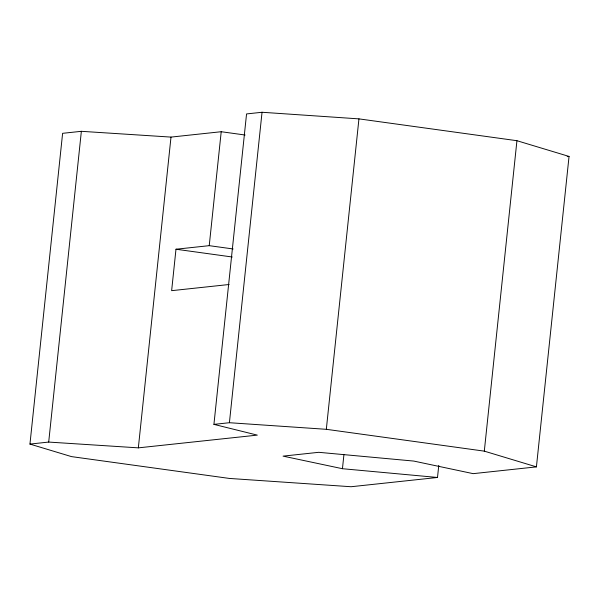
<?xml version="1.0" encoding="UTF-8"?>
<svg xmlns="http://www.w3.org/2000/svg" width="599" height="599" viewBox="0 0 599 599"><rect width="100%" height="100%" fill="white"/><g stroke="black" fill="none" stroke-linecap="round" stroke-linejoin="round"><path stroke-width="0.9" d="M438.775 465.378L437.502 477.47L351.081 486.732L229.462 478.444L71.476 456.61L29.95 444.084L62.61 133.322L81.359 131.316L171 137.096L221.211 131.72L245.111 135.022M29.95 444.084L48.699 442.069L81.359 131.316M48.699 442.069L138.339 447.857L171 137.096M233.138 248.967L209.238 245.665L175.986 249.229L171.636 290.665L229.14 284.503M209.238 245.665L221.211 131.72M138.339 447.857L257.3 435.121L213.925 424.377L246.556 113.937L262.04 112.268L358.943 118.872L516.937 140.705L569.05 156.429L536.419 466.876L473.173 473.652L413.789 461.073L318.743 452.312L283.072 456.131L342.448 468.71L437.502 477.47M213.925 424.377L229.41 422.714L262.04 112.268M229.41 422.714L326.32 429.311L358.943 118.872M342.448 468.71L343.916 454.753M536.419 466.876L484.306 451.144L516.937 140.705M567.193 156.631L569.05 156.429M175.986 249.229L232.292 257.008M326.32 429.311L484.306 451.144"/></g></svg>
